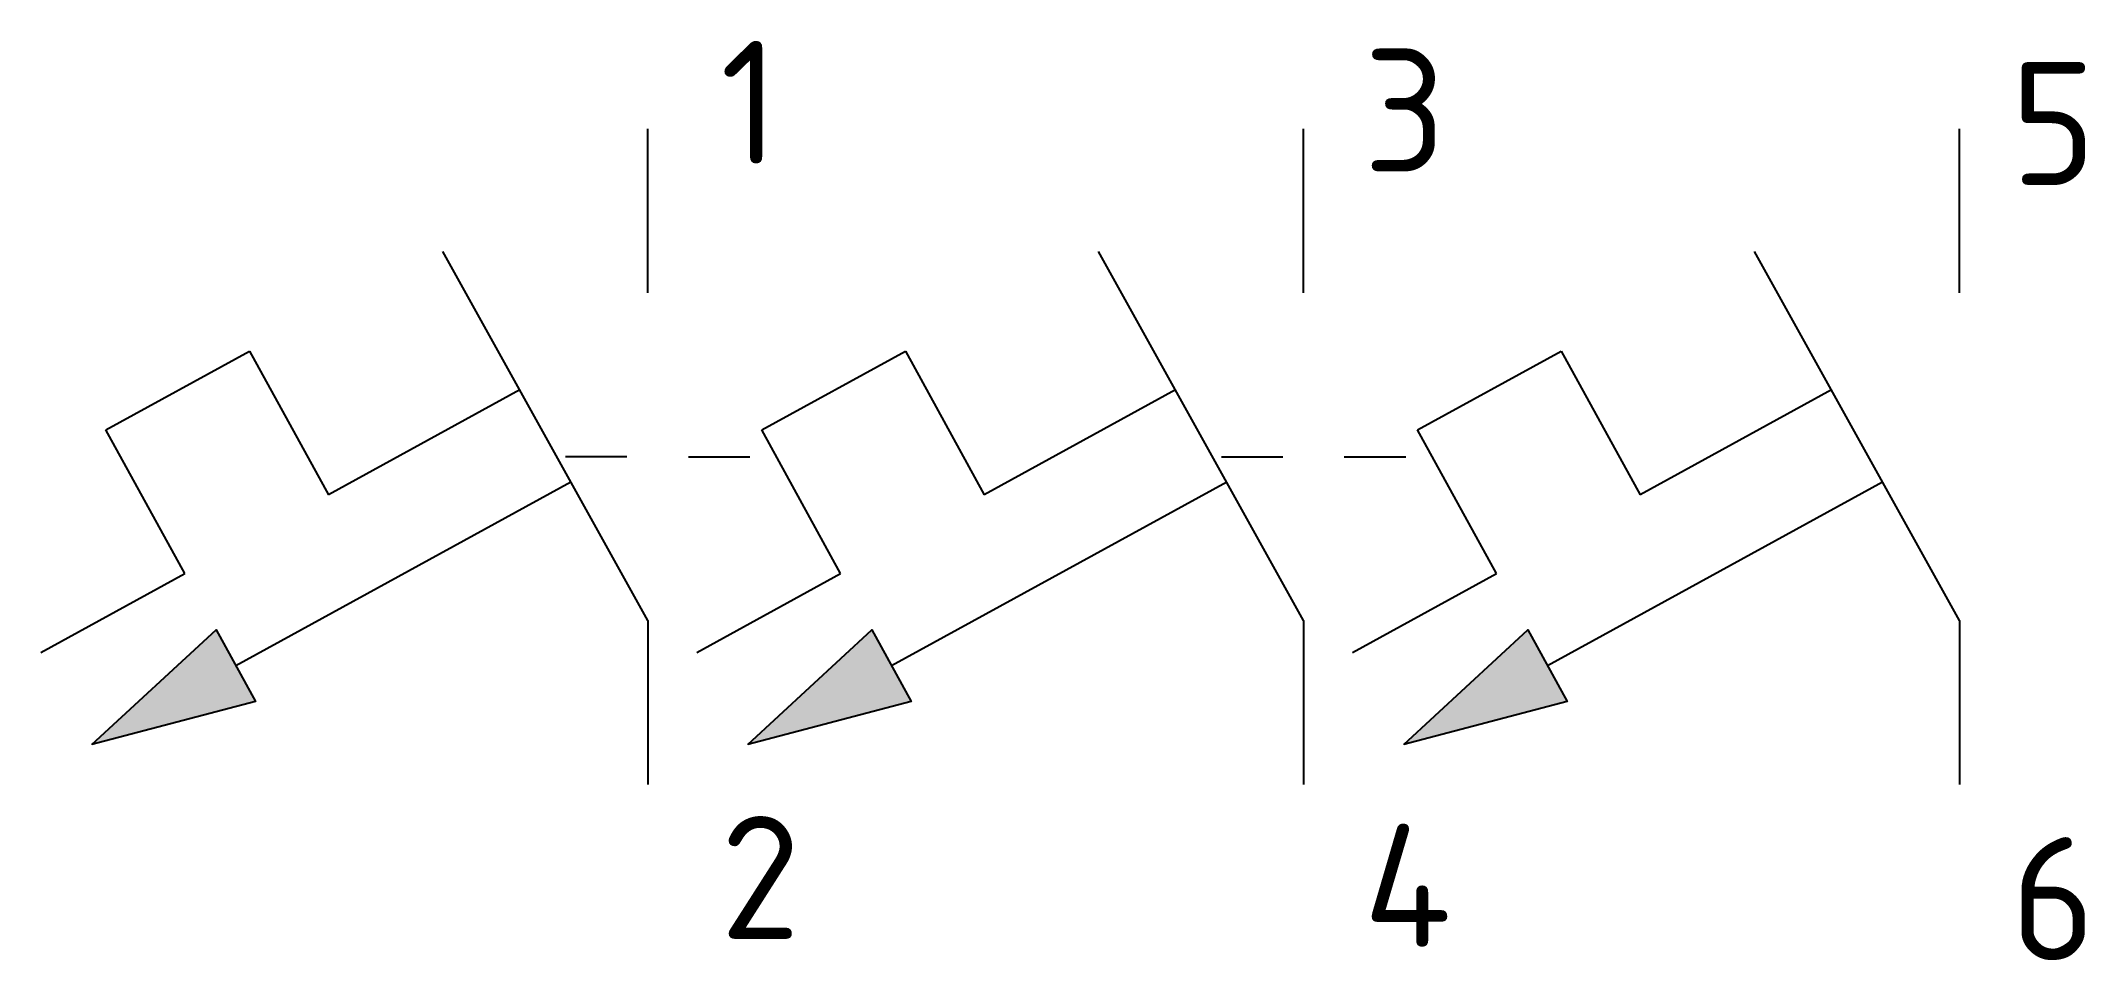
# Model space of a CAD drawing. Header units: millimetres. Extents: x -7.4 to 17.5, y -10.1 to 1.1.
import ezdxf

# ---------------------------------------------------------------- set-up
doc = ezdxf.new("R2010")
doc.units = ezdxf.units.MM
doc.layers.add('EPLAN300', color=5, linetype='Continuous', lineweight=25)
doc.styles.add('GOST Type BU', font='')
doc.styles.get('GOST Type BU').set_extended_font_data('GOST Type BU')

msp = doc.modelspace()

# ---------------------------------------------------------------- hatches: boundary and pattern name
at = {"layer": 'EPLAN300', "linetype": 'Continuous', "lineweight": 25, "ltscale": 4}
for points in [[(-6.776, -7.508), (-5.262, -6.109), (-4.782, -6.986)], [(1.224, -7.508), (2.738, -6.109), (3.218, -6.986)], [(9.224, -7.508), (10.738, -6.109), (11.218, -6.986)]]:
    msp.add_hatch(color=256, dxfattribs=at).paths.add_polyline_path(points, flags=0)

# ---------------------------------------------------------------- linework, layer by layer
at = {"layer": 'EPLAN300', "linetype": 'Continuous', "lineweight": 25}
for p, q in [((0, 0), (0, -2)), ((8, 0), (8, -2)), ((16, 0), (16, -2)), ((0.003, -5.998), (0.003, -7.998)), ((8.003, -5.998), (8.003, -7.998)), ((16.003, -5.998), (16.003, -7.998))]:
    msp.add_line(p, q, dxfattribs=at)
at = {"layer": 'EPLAN300', "linetype": 'Continuous', "lineweight": 25, "ltscale": 4}
for p, q in [((0.003, -5.998), (-2.497, -1.498)), ((8.003, -5.998), (5.503, -1.498)), ((16.003, -5.998), (13.503, -1.498)), ((-6.607, -3.672), (-4.853, -2.71)), ((-4.853, -2.71), (-3.892, -4.464)), ((1.393, -3.672), (3.147, -2.71)), ((3.147, -2.71), (4.108, -4.464)), ((9.393, -3.672), (11.147, -2.71)), ((11.147, -2.71), (12.108, -4.464)), ((-1.559, -3.185), (-3.892, -4.464)), ((6.441, -3.185), (4.108, -4.464)), ((14.441, -3.185), (12.108, -4.464)), ((-5.645, -5.425), (-6.607, -3.672)), ((2.355, -5.425), (1.393, -3.672)), ((10.355, -5.425), (9.393, -3.672)), ((-0.934, -4.31), (-5.022, -6.548)), ((7.066, -4.31), (2.978, -6.548)), ((15.066, -4.31), (10.978, -6.548)), ((-7.399, -6.387), (-5.645, -5.425)), ((0.601, -6.387), (2.355, -5.425)), ((8.601, -6.387), (10.355, -5.425))]:
    msp.add_line(p, q, dxfattribs=at)
at = {"layer": 'EPLAN300', "lineweight": 25, "ltscale": 4}
for p, q in [((-0.25, -4), (-1, -4)), ((0.5, -4), (1.25, -4)), ((7, -4), (7.75, -4)), ((8.5, -4), (9.25, -4))]:
    msp.add_line(p, q, dxfattribs=at)
at = {"layer": 'EPLAN300', "linetype": 'Continuous', "lineweight": 25, "ltscale": 4}
for points in [[(-6.776, -7.508), (-5.262, -6.109), (-4.782, -6.986), (-6.776, -7.508)], [(1.224, -7.508), (2.738, -6.109), (3.218, -6.986), (1.224, -7.508)], [(9.224, -7.508), (10.738, -6.109), (11.218, -6.986), (9.224, -7.508)]]:
    msp.add_lwpolyline(points, close=True, dxfattribs=at)

# ---------------------------------------------------------------- texts
at = {"char_height": 1.5, "attachment_point": 1, "style": 'GOST Type BU'}
for s, insert in [('1', (0.888, 1.072)), ('3', (8.732, 0.975)), ('5', (16.628, 0.815)), ('2', (0.888, -8.381)), ('4', (8.732, -8.478)), ('6', (16.628, -8.638))]:
    msp.add_mtext_dynamic_manual_height_columns(s, width=3.80047, gutter_width=12.5, heights=[0], dxfattribs=dict(at, insert=insert))

doc.saveas('drawing.dxf')
